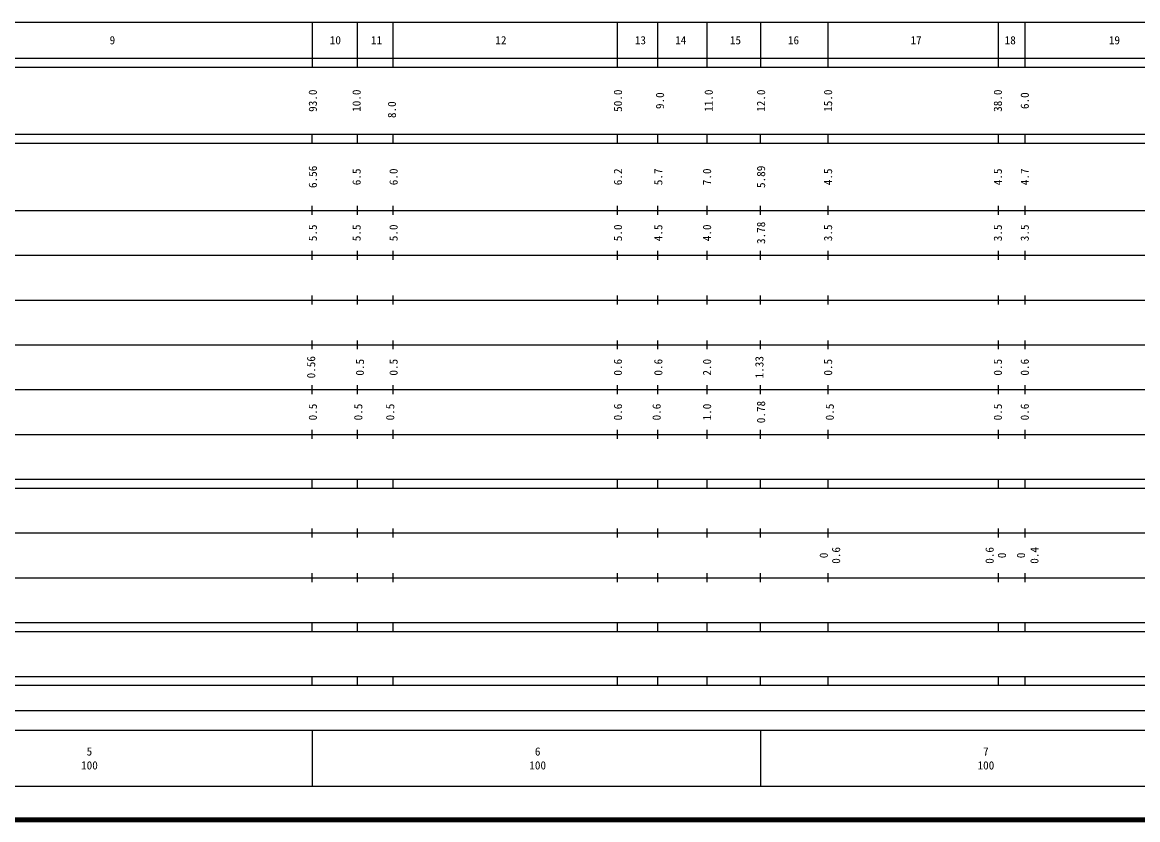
# Model space of a CAD drawing. Units: millimetres on the paper, enlarged 1000 times. Extents: x 40000 to 680000, y 20000 to 380000.
# Drawn here: x 303312 to 552152, y 20000 to 198000 of the extents above; entities that cross this region are included whole.
import ezdxf
from ezdxf.enums import TextEntityAlignment as Align

# ---------------------------------------------------------------- set-up
doc = ezdxf.new("R2010")
doc.units = ezdxf.units.MM
doc.header["$LTSCALE"] = 1000
doc.layers.add('M-TTL', color=2, linetype='Continuous', lineweight=140)
doc.layers.add('M-TTL-BAND', color=7, linetype='Continuous', lineweight=25)
doc.styles.add('ＭＳ ゴシック', font='')
doc.styles.get('ＭＳ ゴシック').set_extended_font_data('MS Gothic')

msp = doc.modelspace()

# ---------------------------------------------------------------- linework, layer by layer
at = {"layer": 'M-TTL'}
msp.add_line((40000, 20000), (680000, 20000), dxfattribs=at)
at = {"layer": 'M-TTL-BAND'}
for p, q in [((68000, 198000), (579000, 198000)), ((368000, 198000), (368000, 188000)), ((378000, 198000), (378000, 188000)), ((386000, 198000), (386000, 188000)), ((436000, 198000), (436000, 188000)), ((445000, 198000), (445000, 188000)), ((456000, 198000), (456000, 188000)), ((468000, 198000), (468000, 188000)), ((483000, 198000), (483000, 188000)), ((521000, 198000), (521000, 188000)), ((527000, 198000), (527000, 188000)), ((40000, 190000), (579000, 190000)), ((40000, 188000), (579000, 188000)), ((40000, 173000), (579000, 173000)), ((368000, 171000), (368000, 173000)), ((378000, 173000), (378000, 171000)), ((386000, 173000), (386000, 171000)), ((436000, 173000), (436000, 171000)), ((445000, 173000), (445000, 171000)), ((456000, 173000), (456000, 171000)), ((468000, 171000), (468000, 173000)), ((483000, 173000), (483000, 171000)), ((521000, 173000), (521000, 171000)), ((527000, 173000), (527000, 171000)), ((40000, 171000), (579000, 171000)), ((368000, 155000), (368000, 157000)), ((378000, 157000), (378000, 155000)), ((386000, 157000), (386000, 155000)), ((436000, 157000), (436000, 155000)), ((445000, 157000), (445000, 155000)), ((456000, 157000), (456000, 155000)), ((468000, 155000), (468000, 157000)), ((483000, 157000), (483000, 155000)), ((521000, 157000), (521000, 155000)), ((527000, 157000), (527000, 155000)), ((40000, 156000), (579000, 156000)), ((368000, 145000), (368000, 147000)), ((378000, 147000), (378000, 145000)), ((386000, 147000), (386000, 145000)), ((436000, 147000), (436000, 145000)), ((445000, 147000), (445000, 145000)), ((456000, 147000), (456000, 145000)), ((468000, 145000), (468000, 147000)), ((483000, 147000), (483000, 145000)), ((521000, 147000), (521000, 145000)), ((527000, 147000), (527000, 145000)), ((46000, 146000), (579000, 146000)), ((368000, 135000), (368000, 137000)), ((378000, 137000), (378000, 135000)), ((386000, 137000), (386000, 135000)), ((436000, 137000), (436000, 135000)), ((445000, 137000), (445000, 135000)), ((456000, 137000), (456000, 135000)), ((468000, 135000), (468000, 137000)), ((483000, 137000), (483000, 135000)), ((521000, 137000), (521000, 135000)), ((527000, 137000), (527000, 135000)), ((52000, 136000), (579000, 136000)), ((368000, 125000), (368000, 127000)), ((378000, 127000), (378000, 125000)), ((386000, 127000), (386000, 125000)), ((436000, 127000), (436000, 125000)), ((445000, 127000), (445000, 125000)), ((456000, 127000), (456000, 125000)), ((468000, 125000), (468000, 127000)), ((483000, 127000), (483000, 125000)), ((521000, 127000), (521000, 125000)), ((527000, 127000), (527000, 125000)), ((46000, 126000), (579000, 126000)), ((368000, 115000), (368000, 117000)), ((378000, 117000), (378000, 115000)), ((386000, 117000), (386000, 115000)), ((436000, 117000), (436000, 115000)), ((445000, 117000), (445000, 115000)), ((456000, 117000), (456000, 115000)), ((468000, 115000), (468000, 117000)), ((483000, 117000), (483000, 115000)), ((521000, 117000), (521000, 115000)), ((527000, 117000), (527000, 115000)), ((52000, 116000), (579000, 116000)), ((46000, 106000), (579000, 106000)), ((368000, 105000), (368000, 107000)), ((378000, 107000), (378000, 105000)), ((386000, 107000), (386000, 105000)), ((436000, 107000), (436000, 105000)), ((445000, 107000), (445000, 105000)), ((456000, 107000), (456000, 105000)), ((468000, 105000), (468000, 107000)), ((483000, 107000), (483000, 105000)), ((521000, 107000), (521000, 105000)), ((527000, 107000), (527000, 105000)), ((40000, 96000), (579000, 96000)), ((368000, 94000), (368000, 96000)), ((378000, 96000), (378000, 94000)), ((386000, 96000), (386000, 94000)), ((436000, 96000), (436000, 94000)), ((445000, 96000), (445000, 94000)), ((456000, 96000), (456000, 94000)), ((468000, 94000), (468000, 96000)), ((483000, 96000), (483000, 94000)), ((521000, 96000), (521000, 94000)), ((527000, 96000), (527000, 94000)), ((40000, 94000), (579000, 94000)), ((368000, 83000), (368000, 85000)), ((378000, 85000), (378000, 83000)), ((386000, 85000), (386000, 83000)), ((436000, 85000), (436000, 83000)), ((445000, 85000), (445000, 83000)), ((456000, 85000), (456000, 83000)), ((468000, 83000), (468000, 85000)), ((483000, 85000), (483000, 83000)), ((521000, 85000), (521000, 83000)), ((527000, 85000), (527000, 83000)), ((49000, 84000), (579000, 84000)), ((368000, 73000), (368000, 75000)), ((378000, 75000), (378000, 73000)), ((386000, 75000), (386000, 73000)), ((436000, 75000), (436000, 73000)), ((445000, 75000), (445000, 73000)), ((456000, 75000), (456000, 73000)), ((468000, 73000), (468000, 75000)), ((483000, 75000), (483000, 73000)), ((521000, 75000), (521000, 73000)), ((527000, 75000), (527000, 73000)), ((40000, 74000), (579000, 74000)), ((40000, 64000), (579000, 64000)), ((368000, 62000), (368000, 64000)), ((378000, 64000), (378000, 62000)), ((386000, 64000), (386000, 62000)), ((436000, 64000), (436000, 62000)), ((445000, 64000), (445000, 62000)), ((456000, 64000), (456000, 62000)), ((468000, 62000), (468000, 64000)), ((483000, 64000), (483000, 62000)), ((521000, 64000), (521000, 62000)), ((527000, 64000), (527000, 62000)), ((40000, 62000), (579000, 62000)), ((40000, 52000), (579000, 52000)), ((40000, 50000), (579000, 50000)), ((368000, 50000), (368000, 52000)), ((378000, 52000), (378000, 50000)), ((386000, 52000), (386000, 50000)), ((436000, 52000), (436000, 50000)), ((445000, 52000), (445000, 50000)), ((456000, 52000), (456000, 50000)), ((468000, 50000), (468000, 52000)), ((483000, 52000), (483000, 50000)), ((521000, 52000), (521000, 50000)), ((527000, 52000), (527000, 50000)), ((70805, 44406), (565903, 44406)), ((40000, 40000), (579000, 40000)), ((368000, 40000), (368000, 27500)), ((468000, 40000), (468000, 27500)), ((68000, 27500), (579000, 27500))]:
    msp.add_line(p, q, dxfattribs=at)

# ---------------------------------------------------------------- texts
at = {"layer": 'M-TTL-BAND', "style": 'ＭＳ ゴシック'}
for s, p in [('9', (323410, 194000)), ('10', (373151, 194000)), ('11', (382331, 194000)), ('12', (410082, 194000)), ('13', (441208, 194000)), ('14', (450209, 194000)), ('15', (462414, 194000)), ('16', (475366, 194000)), ('17', (502710, 194000)), ('18', (523711, 194000)), ('19', (546962, 194000)), ('5', (318288, 35238)), ('6', (418288, 35238)), ('7', (518288, 35238)), ('100', (318288, 32131)), ('100', (418288, 32131)), ('100', (518288, 32131))]:
    msp.add_text(s, height=1833, dxfattribs=at).set_placement(p, align=Align.MIDDLE_CENTER)
for s, p in [('93.0', (368117, 180500)), ('10.0', (377878, 180500)), ('50.0', (436192, 180500)), ('9.0', (445568, 180500)), ('11.0', (456443, 180500)), ('12.0', (468117, 180500)), ('15.0', (483069, 180500)), ('38.0', (520945, 180500)), ('6.0', (526946, 180500)), ('8.0', (385753, 178490)), ('6.56', (368117, 163500)), ('6.5', (377878, 163500)), ('6.0', (386128, 163500)), ('6.2', (436192, 163500)), ('5.7', (445193, 163500)), ('7.0', (456068, 163500)), ('5.89', (468117, 163500)), ('4.5', (483069, 163500)), ('4.5', (520945, 163500)), ('4.7', (526946, 163500)), ('5.5', (368117, 151000)), ('5.5', (377878, 151000)), ('5.0', (386128, 151000)), ('5.0', (436192, 151000)), ('4.5', (445193, 151000)), ('4.0', (456068, 151000)), ('3.78', (468117, 151000)), ('3.5', (483069, 151000)), ('3.5', (520945, 151000)), ('3.5', (526946, 151000)), ('0.56', (367742, 121000)), ('0.5', (378628, 121000)), ('0.5', (386128, 121000)), ('0.6', (436192, 121000)), ('0.6', (445193, 121000)), ('2.0', (456068, 121000)), ('1.33', (467742, 121000)), ('0.5', (483069, 121000)), ('0.5', (520945, 121000)), ('0.6', (526946, 121000)), ('0.5', (368117, 111000)), ('0.5', (378253, 111000)), ('0.5', (385378, 111000)), ('0.6', (436192, 111000)), ('0.6', (444818, 111000)), ('1.0', (456068, 111000)), ('0.78', (468117, 111000)), ('0.5', (483444, 111000)), ('0.5', (520945, 111000)), ('0.6', (526946, 111000)), ('0.6', (484855, 79000)), ('0.6', (519106, 79000)), ('0.4', (529107, 79000)), ('0', (482105, 79000)), ('0', (521856, 79000)), ('0', (526107, 79000))]:
    msp.add_text(s, height=1833, rotation=90, dxfattribs=at).set_placement(p, align=Align.MIDDLE_CENTER)

doc.saveas('drawing.dxf')
